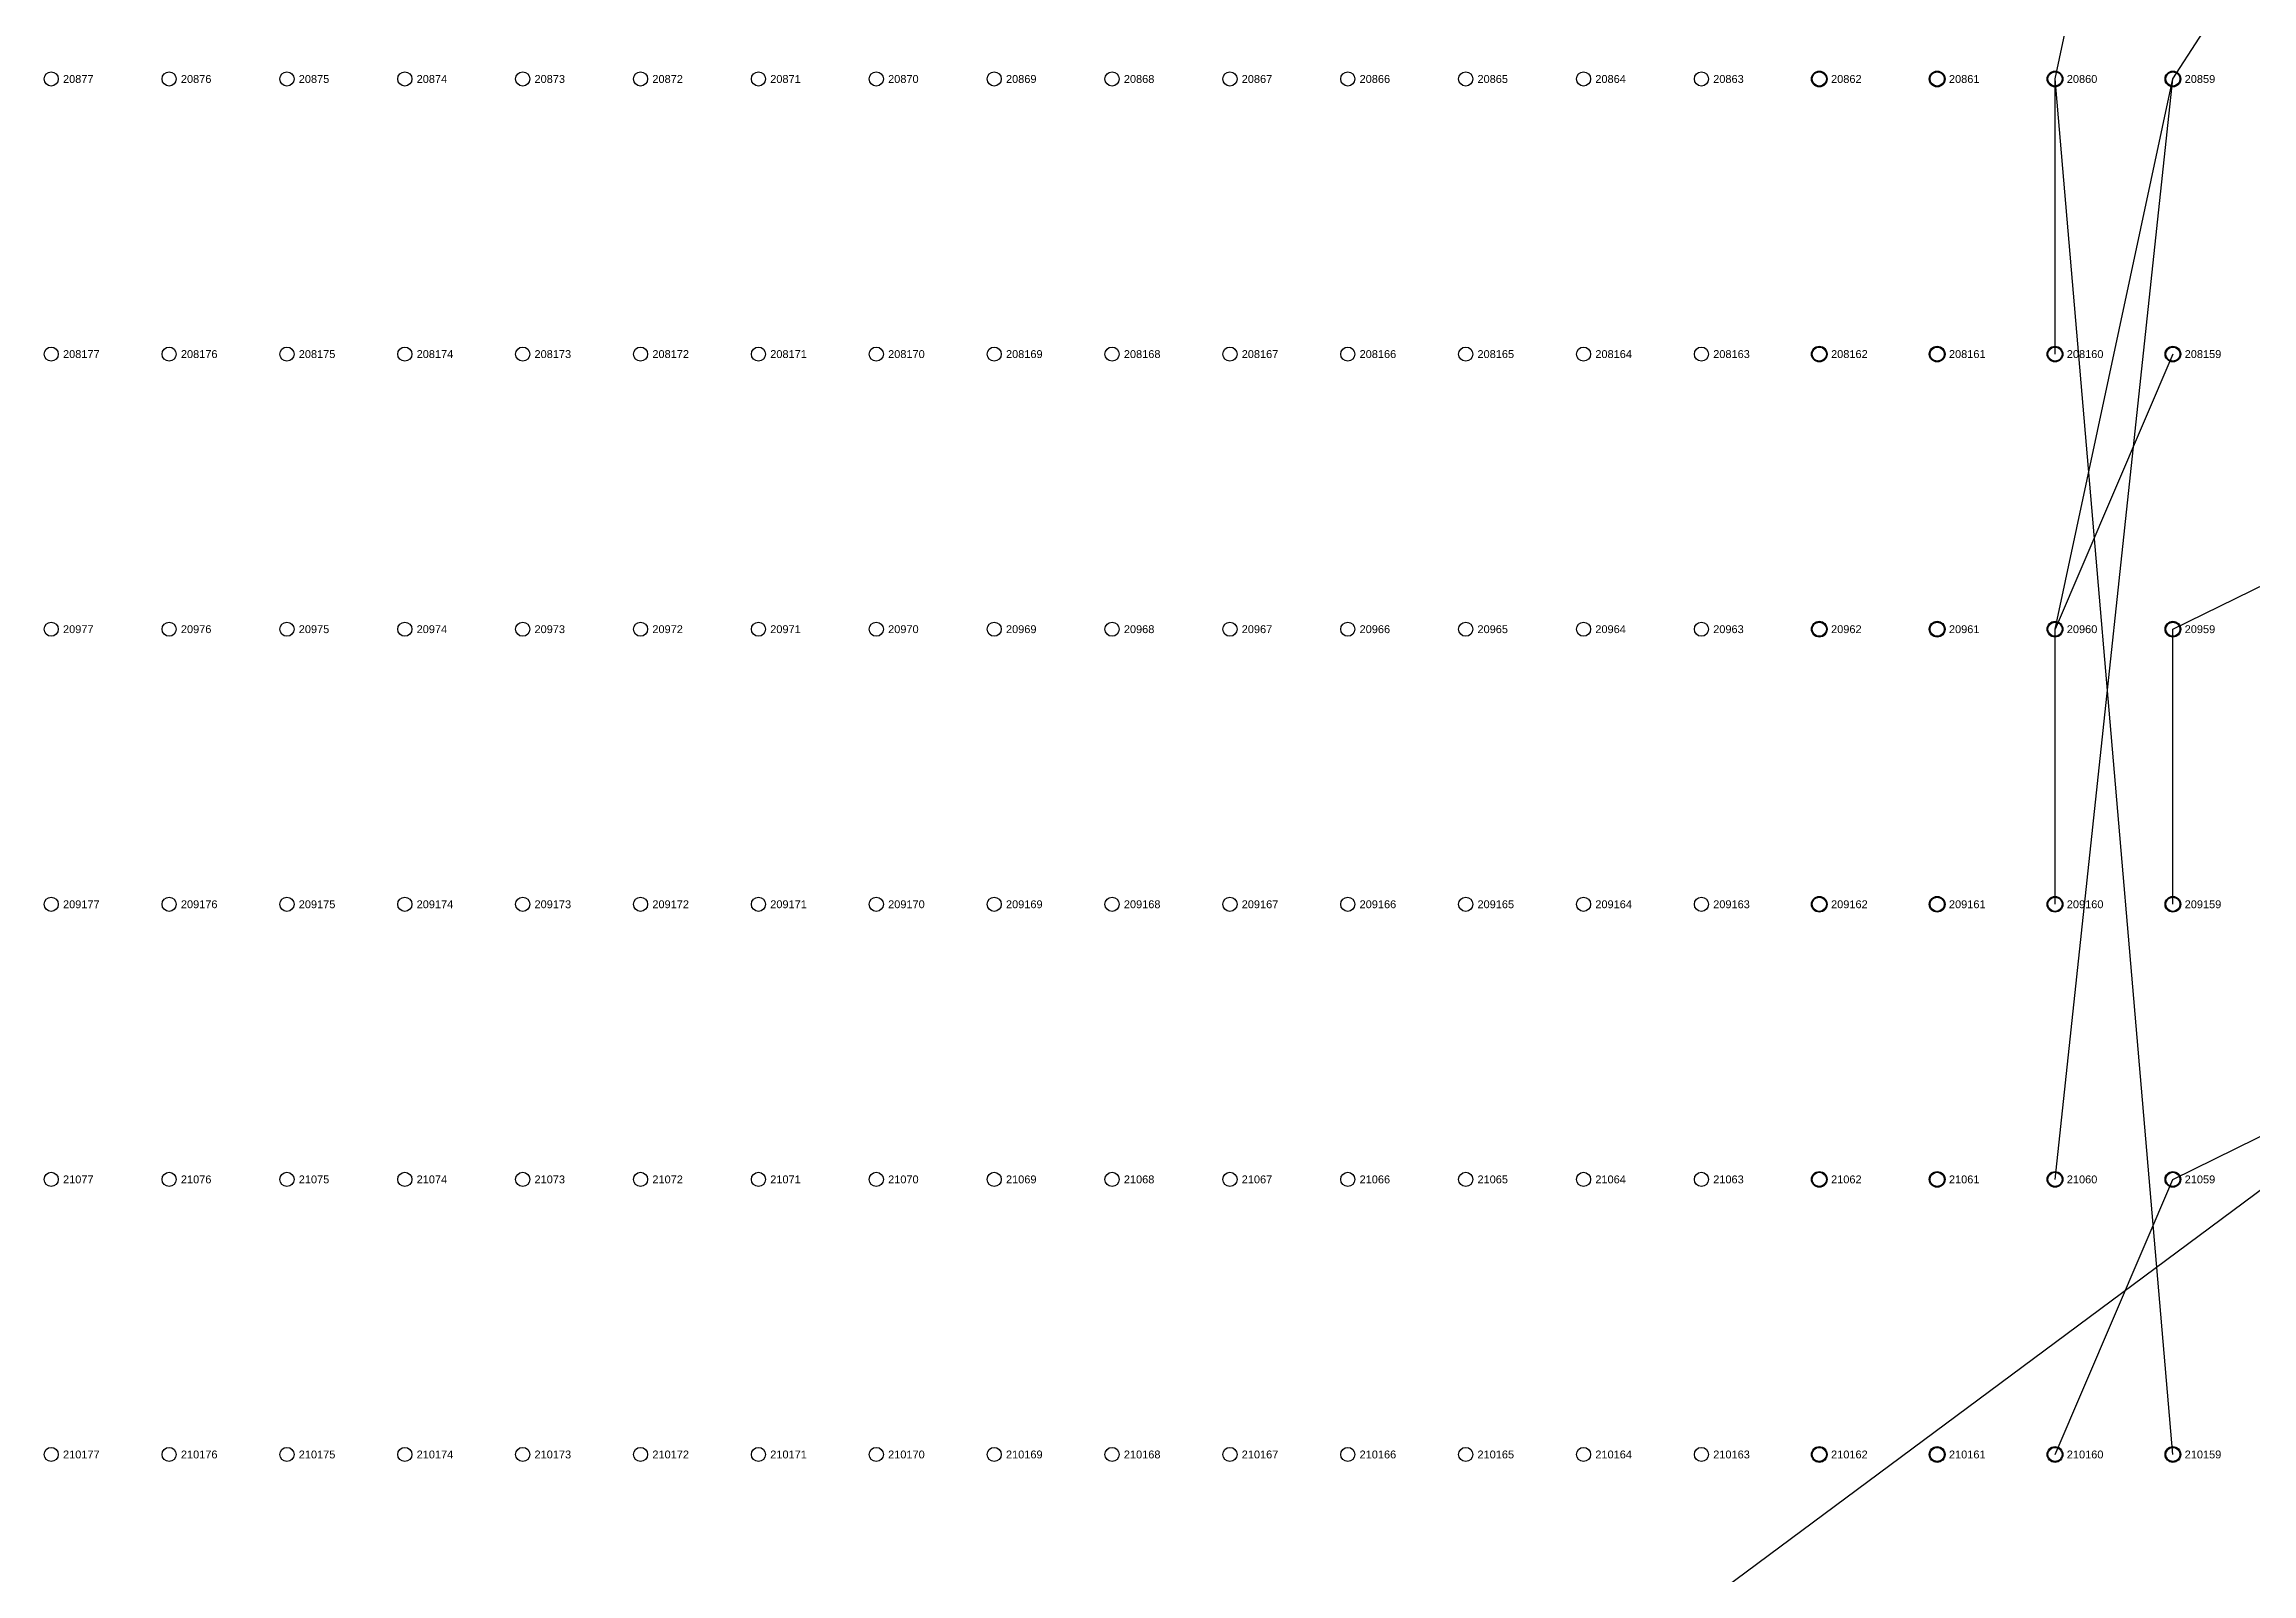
# Model space of a CAD drawing. Extents: x -5 to 376, y -217 to 241.
# Drawn here: x 53.4 to 124.8, y 34.8 to 84.2 of the extents above; entities that cross this region are included whole.
import ezdxf

# ---------------------------------------------------------------- set-up
doc = ezdxf.new("R2010")
doc.units = 0
for name, color, linetype in [('BOTTOM_WIRES_BLACK', 250, 'CONTINUOUS'), ('BOTTOM_WIRES_BLUE', 5, 'CONTINUOUS'), ('FIXTURE_INTERFACE_PIN', 4, 'CONTINUOUS'), ('TESTER_INTERFACE_PIN', 144, 'CONTINUOUS'), ('TESTER_INTERFACE_PIN_LABEL', 144, 'CONTINUOUS')]:
    doc.layers.add(name, color=color, linetype=linetype)
doc.styles.get("Standard").update_dxf_attribs({"font": 'arial.ttf'})

msp = doc.modelspace()

# ---------------------------------------------------------------- linework, layer by layer
at = {"layer": 'BOTTOM_WIRES_BLACK'}
for p, q in [((122.20194, 83.1215), (145.06194, 118.6815)), ((118.39194, 83.1215), (122.20194, 100.9015)), ((122.20194, 65.3415), (194.59194, 100.9015)), ((118.39194, 65.3415), (122.20194, 83.1215)), ((118.39194, 74.2315), (118.39194, 83.1215)), ((118.39194, 47.5615), (122.20194, 83.1215)), ((122.20194, 38.6715), (118.39194, 83.1215)), ((122.20194, 47.5615), (194.59194, 83.1215)), ((122.20194, 74.2315), (118.39194, 65.3415)), ((118.39194, 56.4515), (118.39194, 65.3415)), ((122.20194, 56.4515), (122.20194, 65.3415)), ((118.39194, 38.6715), (122.20194, 47.5615))]:
    msp.add_line(p, q, dxfattribs=at)
at = {"layer": 'BOTTOM_WIRES_BLUE'}
msp.add_line((53.62194, -5.7785), (216.18194, 114.8715), dxfattribs=at)
at = {"layer": 'FIXTURE_INTERFACE_PIN'}
for centre in [(110.77194, 83.1215), (114.58194, 83.1215), (118.39194, 83.1215), (122.20194, 83.1215), (110.77194, 74.2315), (114.58194, 74.2315), (118.39194, 74.2315), (122.20194, 74.2315), (110.77194, 65.3415), (114.58194, 65.3415), (118.39194, 65.3415), (122.20194, 65.3415), (110.77194, 56.4515), (114.58194, 56.4515), (118.39194, 56.4515), (122.20194, 56.4515), (110.77194, 47.5615), (114.58194, 47.5615), (118.39194, 47.5615), (122.20194, 47.5615), (110.77194, 38.6715), (114.58194, 38.6715), (118.39194, 38.6715), (122.20194, 38.6715)]:
    msp.add_circle(centre, 0.254, dxfattribs=at)
at = {"layer": 'TESTER_INTERFACE_PIN'}
for centre in [(53.62194, 83.1215), (57.43194, 83.1215), (61.24194, 83.1215), (65.05194, 83.1215), (68.86194, 83.1215), (72.67194, 83.1215), (76.48194, 83.1215), (80.29194, 83.1215), (84.10194, 83.1215), (87.91194, 83.1215), (91.72194, 83.1215), (95.53194, 83.1215), (99.34194, 83.1215), (103.15194, 83.1215), (106.96194, 83.1215), (110.77194, 83.1215), (114.58194, 83.1215), (118.39194, 83.1215), (122.20194, 83.1215), (53.62194, 74.2315), (57.43194, 74.2315), (61.24194, 74.2315), (65.05194, 74.2315), (68.86194, 74.2315), (72.67194, 74.2315), (76.48194, 74.2315), (80.29194, 74.2315), (84.10194, 74.2315), (87.91194, 74.2315), (91.72194, 74.2315), (95.53194, 74.2315), (99.34194, 74.2315), (103.15194, 74.2315), (106.96194, 74.2315), (110.77194, 74.2315), (114.58194, 74.2315), (118.39194, 74.2315), (122.20194, 74.2315), (53.62194, 65.3415), (57.43194, 65.3415), (61.24194, 65.3415), (65.05194, 65.3415), (68.86194, 65.3415), (72.67194, 65.3415), (76.48194, 65.3415), (80.29194, 65.3415), (84.10194, 65.3415), (87.91194, 65.3415), (91.72194, 65.3415), (95.53194, 65.3415), (99.34194, 65.3415), (103.15194, 65.3415), (106.96194, 65.3415), (110.77194, 65.3415), (114.58194, 65.3415), (118.39194, 65.3415), (122.20194, 65.3415), (53.62194, 56.4515), (57.43194, 56.4515), (61.24194, 56.4515), (65.05194, 56.4515), (68.86194, 56.4515), (72.67194, 56.4515), (76.48194, 56.4515), (80.29194, 56.4515), (84.10194, 56.4515), (87.91194, 56.4515), (91.72194, 56.4515), (95.53194, 56.4515), (99.34194, 56.4515), (103.15194, 56.4515), (106.96194, 56.4515), (110.77194, 56.4515), (114.58194, 56.4515), (118.39194, 56.4515), (122.20194, 56.4515), (53.62194, 47.5615), (57.43194, 47.5615), (61.24194, 47.5615), (65.05194, 47.5615), (68.86194, 47.5615), (72.67194, 47.5615), (76.48194, 47.5615), (80.29194, 47.5615), (84.10194, 47.5615), (87.91194, 47.5615), (91.72194, 47.5615), (95.53194, 47.5615), (99.34194, 47.5615), (103.15194, 47.5615), (106.96194, 47.5615), (110.77194, 47.5615), (114.58194, 47.5615), (118.39194, 47.5615), (122.20194, 47.5615), (53.62194, 38.6715), (57.43194, 38.6715), (61.24194, 38.6715), (65.05194, 38.6715), (68.86194, 38.6715), (72.67194, 38.6715), (76.48194, 38.6715), (80.29194, 38.6715), (84.10194, 38.6715), (87.91194, 38.6715), (91.72194, 38.6715), (95.53194, 38.6715), (99.34194, 38.6715), (103.15194, 38.6715), (106.96194, 38.6715), (110.77194, 38.6715), (114.58194, 38.6715), (118.39194, 38.6715), (122.20194, 38.6715)]:
    msp.add_circle(centre, 0.2286, dxfattribs=at)

# ---------------------------------------------------------------- texts
at = {"layer": 'TESTER_INTERFACE_PIN_LABEL'}
for s, p in [('20877', (54.00294, 82.9945)), ('20876', (57.81294, 82.9945)), ('20875', (61.62294, 82.9945)), ('20874', (65.43294, 82.9945)), ('20873', (69.24294, 82.9945)), ('20872', (73.05294, 82.9945)), ('20871', (76.86294, 82.9945)), ('20870', (80.67294, 82.9945)), ('20869', (84.48294, 82.9945)), ('20868', (88.29294, 82.9945)), ('20867', (92.10294, 82.9945)), ('20866', (95.91294, 82.9945)), ('20865', (99.72294, 82.9945)), ('20864', (103.53294, 82.9945)), ('20863', (107.34294, 82.9945)), ('20862', (111.15294, 82.9945)), ('20861', (114.96294, 82.9945)), ('20860', (118.77294, 82.9945)), ('20859', (122.58294, 82.9945)), ('208177', (54.00294, 74.1045)), ('208176', (57.81294, 74.1045)), ('208175', (61.62294, 74.1045)), ('208174', (65.43294, 74.1045)), ('208173', (69.24294, 74.1045)), ('208172', (73.05294, 74.1045)), ('208171', (76.86294, 74.1045)), ('208170', (80.67294, 74.1045)), ('208169', (84.48294, 74.1045)), ('208168', (88.29294, 74.1045)), ('208167', (92.10294, 74.1045)), ('208166', (95.91294, 74.1045)), ('208165', (99.72294, 74.1045)), ('208164', (103.53294, 74.1045)), ('208163', (107.34294, 74.1045)), ('208162', (111.15294, 74.1045)), ('208161', (114.96294, 74.1045)), ('208160', (118.77294, 74.1045)), ('208159', (122.58294, 74.1045)), ('20977', (54.00294, 65.2145)), ('20976', (57.81294, 65.2145)), ('20975', (61.62294, 65.2145)), ('20974', (65.43294, 65.2145)), ('20973', (69.24294, 65.2145)), ('20972', (73.05294, 65.2145)), ('20971', (76.86294, 65.2145)), ('20970', (80.67294, 65.2145)), ('20969', (84.48294, 65.2145)), ('20968', (88.29294, 65.2145)), ('20967', (92.10294, 65.2145)), ('20966', (95.91294, 65.2145)), ('20965', (99.72294, 65.2145)), ('20964', (103.53294, 65.2145)), ('20963', (107.34294, 65.2145)), ('20962', (111.15294, 65.2145)), ('20961', (114.96294, 65.2145)), ('20960', (118.77294, 65.2145)), ('20959', (122.58294, 65.2145)), ('209177', (54.00294, 56.3245)), ('209176', (57.81294, 56.3245)), ('209175', (61.62294, 56.3245)), ('209174', (65.43294, 56.3245)), ('209173', (69.24294, 56.3245)), ('209172', (73.05294, 56.3245)), ('209171', (76.86294, 56.3245)), ('209170', (80.67294, 56.3245)), ('209169', (84.48294, 56.3245)), ('209168', (88.29294, 56.3245)), ('209167', (92.10294, 56.3245)), ('209166', (95.91294, 56.3245)), ('209165', (99.72294, 56.3245)), ('209164', (103.53294, 56.3245)), ('209163', (107.34294, 56.3245)), ('209162', (111.15294, 56.3245)), ('209161', (114.96294, 56.3245)), ('209160', (118.77294, 56.3245)), ('209159', (122.58294, 56.3245)), ('21077', (54.00294, 47.4345)), ('21076', (57.81294, 47.4345)), ('21075', (61.62294, 47.4345)), ('21074', (65.43294, 47.4345)), ('21073', (69.24294, 47.4345)), ('21072', (73.05294, 47.4345)), ('21071', (76.86294, 47.4345)), ('21070', (80.67294, 47.4345)), ('21069', (84.48294, 47.4345)), ('21068', (88.29294, 47.4345)), ('21067', (92.10294, 47.4345)), ('21066', (95.91294, 47.4345)), ('21065', (99.72294, 47.4345)), ('21064', (103.53294, 47.4345)), ('21063', (107.34294, 47.4345)), ('21062', (111.15294, 47.4345)), ('21061', (114.96294, 47.4345)), ('21060', (118.77294, 47.4345)), ('21059', (122.58294, 47.4345)), ('210177', (54.00294, 38.5445)), ('210176', (57.81294, 38.5445)), ('210175', (61.62294, 38.5445)), ('210174', (65.43294, 38.5445)), ('210173', (69.24294, 38.5445)), ('210172', (73.05294, 38.5445)), ('210171', (76.86294, 38.5445)), ('210170', (80.67294, 38.5445)), ('210169', (84.48294, 38.5445)), ('210168', (88.29294, 38.5445)), ('210167', (92.10294, 38.5445)), ('210166', (95.91294, 38.5445)), ('210165', (99.72294, 38.5445)), ('210164', (103.53294, 38.5445)), ('210163', (107.34294, 38.5445)), ('210162', (111.15294, 38.5445)), ('210161', (114.96294, 38.5445)), ('210160', (118.77294, 38.5445)), ('210159', (122.58294, 38.5445))]:
    msp.add_text(s, height=0.254, dxfattribs=at).set_placement(p)

doc.saveas('drawing.dxf')
